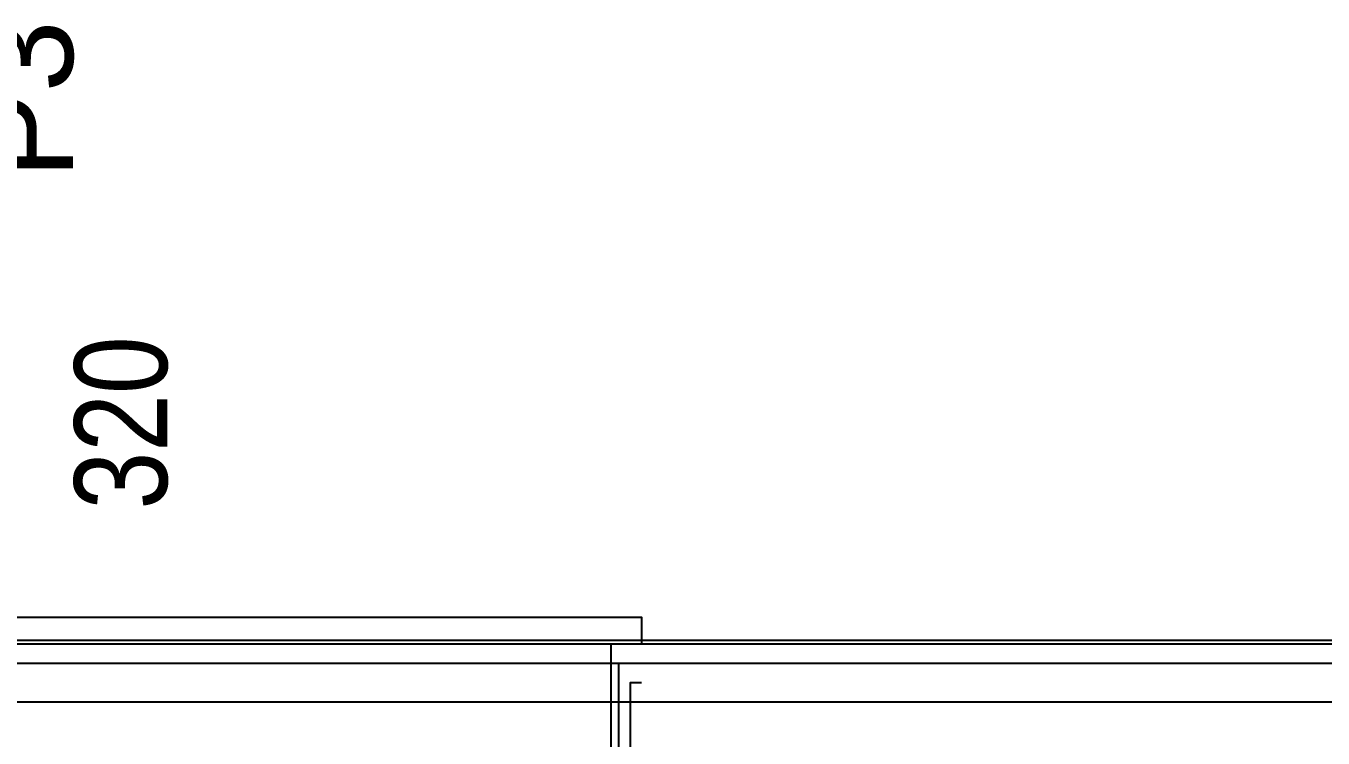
# Model space of a CAD drawing. Header units: inches. Extents: x 21 to 32698, y 13 to 3712.
# Drawn here: x 10522.2 to 10689.7, y 2585 to 2677 of the extents above; entities that cross this region are included whole.
import ezdxf
from ezdxf.enums import TextEntityAlignment as Align

# ---------------------------------------------------------------- set-up
doc = ezdxf.new("R2010")
doc.units = ezdxf.units.IN
doc.header["$MEASUREMENT"] = 0
doc.set_wipeout_variables(frame=1)
for name, color, linetype, lineweight in [('Z_MİM_-KM-GLAZ', 8, 'Continuous', 25), ('Z_MİM_-KM-GLAZ-CURT', 8, 'Continuous', 25), ('Z_MİM_-KM-GLAZ-IDEN', 8, 'Continuous', 25), ('Z_MİM_-KM-IZO-THERMAL', 8, 'Continuous', 25), ('Z_MİM_-KM-IZO-THERMAL-ROCKWOOL', 8, 'BATTING', 25), ('Z_MİM_-KM-PAINT', 8, 'Continuous', 25), ('Z_MİM_-KM-WALL-IZO-TERMAL', 8, 'Continuous', 25), ('Z_MİM_-KM-WALL-PLASTER', 8, 'Continuous', 25)]:
    doc.layers.add(name, color=color, linetype=linetype, lineweight=lineweight)
doc.layers.add('Z_MİM_-KM-WALL-TERMAL-PATTERN', color=8, linetype='BATTING', lineweight=25, plot=False)
doc.styles.add('STYLE1', font='arial.ttf', dxfattribs={"height": 1})
doc.linetypes.add('BATTING', pattern='A,0.00254,-2.54,[134,ltypeshp.shx,S=2.54,R=0,X=-2.54,Y=0],-5.08,[134,ltypeshp.shx,S=2.54,R=180,X=2.54,Y=0],-2.54', length=10.16254)

# ---------------------------------------------------------------- blocks, each defined once
blk = doc.blocks.new('*U77')
at = {"layer": 'Z_MİM_-KM-GLAZ-IDEN', "color": 7, "linetype": 'Continuous', "ltscale": 2, "style": 'STYLE1'}
blk.add_text('P3', height=12, rotation=90, dxfattribs=at).set_placement((86.54, 85.35), align=Align.CENTER)
at = {"layer": 'Z_MİM_-KM-GLAZ-IDEN', "color": 7, "linetype": 'Continuous', "ltscale": 2, "style": 'STYLE1', "width": 0.8}
blk.add_text('320', height=12, rotation=90, dxfattribs=at).set_placement((98.71, 43.59), align=Align.CENTER)
blk.add_wipeout([(160, -25), (160, 16.5), (0, 16.5), (0, -25)])
at = {"layer": 'Z_MİM_-KM-GLAZ-CURT'}
blk.add_lwpolyline([(0, 15), (0, 18.5), (160, 18.5), (160, 15)], dxfattribs=at)
at = {"layer": 'Z_MİM_-KM-WALL-IZO-TERMAL', "ltscale": 1.5}
blk.add_lwpolyline([(160, 12.5), (157, 12.5), (157, -7.5)], dxfattribs=at)
at = {"layer": 'Z_MİM_-KM-WALL-PLASTER', "ltscale": 1.5}
blk.add_lwpolyline([(160, 15), (156, 15), (156, -7.3)], dxfattribs=at)
at = {"layer": 'Z_MİM_-KM-WALL-TERMAL-PATTERN', "ltscale": 0.16}
blk.add_lwpolyline([(160, 10), (158.5, 10), (158.5, -7.3)], dxfattribs=at)

msp = doc.modelspace()

# ---------------------------------------------------------------- block references
at = {"layer": 'Z_MİM_-KM-GLAZ', "ltscale": 1.5}
msp.add_blockref('*U77', (10441.71, 2582.08), dxfattribs=at)

# ---------------------------------------------------------------- next in the draw order: linework, layer by layer
at = {"layer": 'Z_MİM_-KM-IZO-THERMAL'}
msp.add_lwpolyline([(11329.21, 1162.16), (11329.21, 969.58), (12844.21, 969.58), (12844.21, 2594.58), (9029.21, 2594.58), (9029.21, 1624.58), (9319.21, 1624.58), (9319.21, 969.58), (10654.21, 969.58), (10654.21, 1161.83)], dxfattribs=at)
at = {"layer": 'Z_MİM_-KM-IZO-THERMAL-ROCKWOOL', "ltscale": 0.45}
msp.add_lwpolyline([(11334.21, 1162.16), (11334.21, 974.58), (12839.21, 974.58), (12839.21, 2589.58), (9034.21, 2589.58), (9034.21, 1629.58), (9324.21, 1629.58), (9324.21, 974.58), (10649.21, 974.58), (10649.21, 1161.83)], dxfattribs=at)
at = {"layer": 'Z_MİM_-KM-PAINT'}
msp.add_lwpolyline([(11326.21, 1162.16), (11326.21, 966.58), (12847.21, 966.58), (12847.21, 2597.58), (9026.21, 2597.58), (9026.21, 1621.58), (9316.21, 1621.58), (9316.21, 966.58), (10657.21, 966.58), (10657.21, 1161.83)], dxfattribs=at)
at = {"layer": 'Z_MİM_-KM-WALL-PLASTER'}
msp.add_lwpolyline([(11326.71, 1162.16), (11326.71, 967.08), (12846.71, 967.08), (12846.71, 2597.08), (9026.71, 2597.08), (9026.71, 1622.08), (9316.71, 1622.08), (9316.71, 967.08), (10656.71, 967.08), (10656.71, 1161.83)], dxfattribs=at)

doc.saveas('drawing.dxf')
